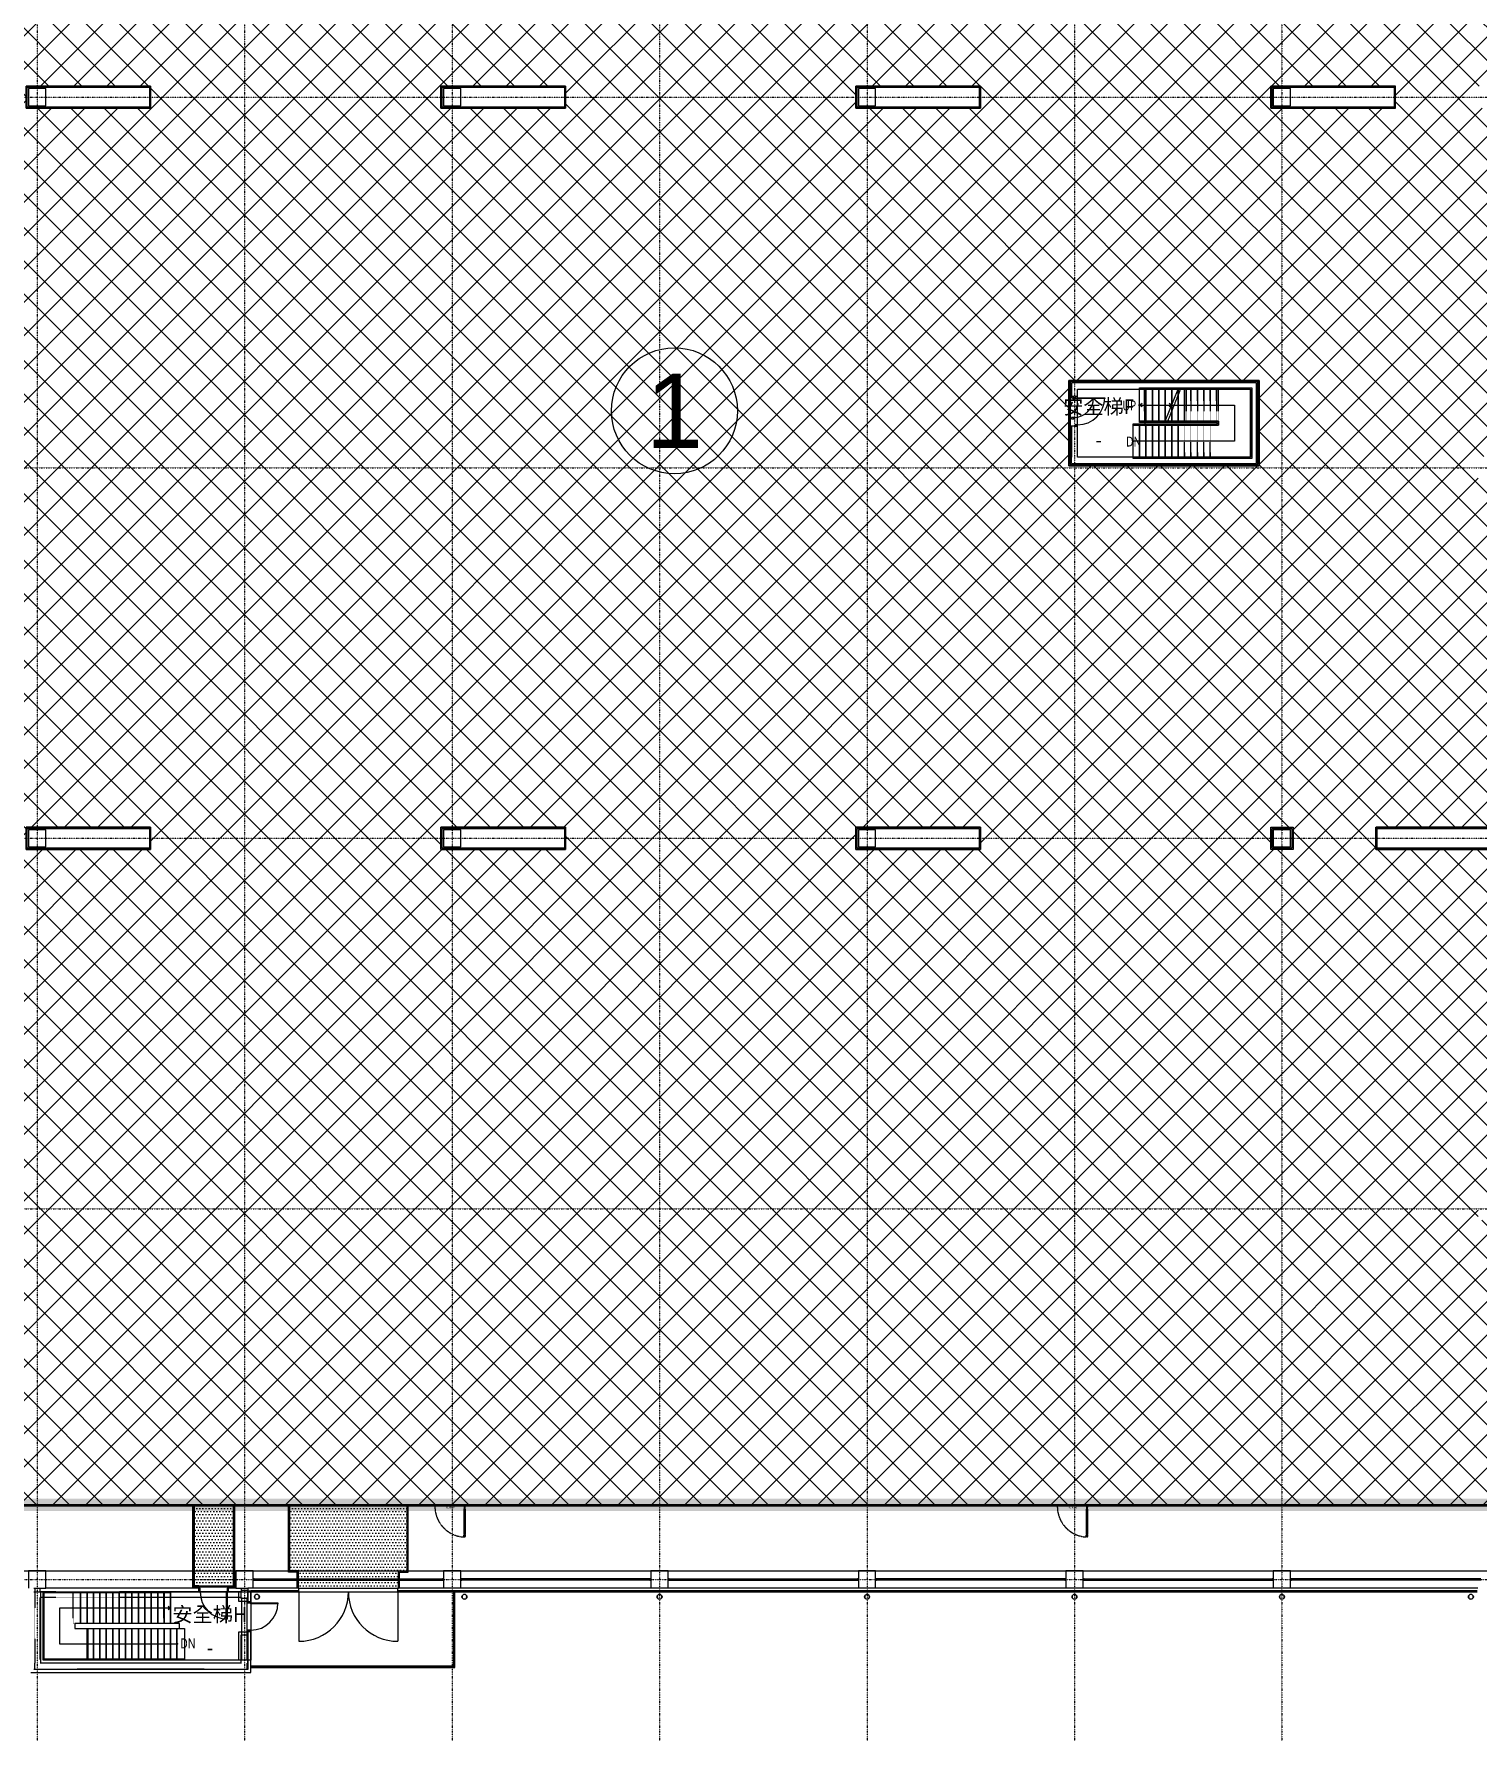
# Model space of a CAD drawing. Extents: x -32000 to 290600, y -106160 to 131250.
# Drawn here: x 68270 to 126700, y -6134 to 62558 of the extents above; entities that cross this region are included whole.
import ezdxf
from ezdxf.enums import TextEntityAlignment as Align

# ---------------------------------------------------------------- set-up
doc = ezdxf.new("R2010")
doc.units = 0
doc.header["$LTSCALE"] = 5
for name, pattern in [('DASHDOT2', [0.5, 0.25, -0.125, 0, -0.125]), ('H12PL3$0$JJP_三點線', [0.9, 0.3, -0.15, 0, -0.15, 0, -0.15, 0, -0.15]), ('H12PL3$0$JJP_虛線(退縮線、投影線、地下室範圍、非屬本工程、圖面分區)', [0.45, 0.3, -0.15]), ('H12PL3$0$虛線', [0.846667, 0.423333, -0.423333]), ('XFDP30-200K$0$HIDDEN', [0.3, 0.2, -0.1]), ('XFDP30-200K$0$HIDDEN2', [0.1875, 0.125, -0.0625])]:
    doc.linetypes.add(name, pattern=pattern)
for name, color, linetype in [('A-100T', 140, 'Continuous'), ('A-CLEANLINESS-Area', 6, 'DASHDOT2'), ('A-CLEANLINESS-txt', 6, 'Continuous'), ('H12PL3$0$A-OBJE-MEP', 252, 'Continuous'), ('H12PL3$0$A-RAIL', 252, 'Continuous'), ('H12PL3$0$A-STRS', 252, 'Continuous'), ('H12PL3$0$A-TEXT', 252, 'Continuous'), ('H12PL3$0$A-WALL-EX', 252, 'Continuous'), ('H12PL3$0$A-WALL-IN', 252, 'Continuous'), ('H12PL3$0$A-ZONE', 252, 'Continuous'), ('H12PL3$0$Door', 252, 'Continuous'), ('H12PL3$0$S-COL', 252, 'Continuous'), ('H12PL3$0$S-GRID', 252, 'Continuous'), ('H12PL3$0$S-SLAB-SHOW', 252, 'Continuous'), ('H12PL3$0$S-WALL', 252, 'Continuous'), ('XFDP30-200K$0$A-Ceiling (200K)', 9, 'Continuous'), ('XFDP30-200K$0$A-Door (200K)', 2, 'Continuous'), ('XFDP30-200K$0$A-Partition-Col (200K)', 1, 'Continuous'), ('XFDP30-200K$0$A-W-P1S (200K)', 2, 'Continuous'), ('XFDP30-200K$0$A-W-R1 (Rockwool) (200K)', 2, 'Continuous')]:
    doc.layers.add(name, color=color, linetype=linetype)
doc.layers.add('XFDP30-200K$0$A-Area (200K)', color=7, linetype='Continuous', plot=False)
doc.styles.add('DD-txt', font='arial.ttf')
doc.styles.add('H12PL3$0$Standard', font='', dxfattribs={"width": 0.8})
doc.styles.add('XFDP30-200K$0$AA-TXT', font='isocp.shx', dxfattribs={"width": 0.8, "bigfont": 'china.shx'})
doc.styles.get('H12PL3$0$Standard').set_extended_font_data('Microsoft JhengHei')
pattern_1 = [(0, (-29200, -105000), (62.5, 125), [0, -125])]

# ---------------------------------------------------------------- blocks, each defined once
blk = doc.blocks.new('XFDP30-200K$0$TP1-50-Partition_Col-side')
blk.add_lwpolyline([(-2.5, -4), (-2.5, -3.9), (-2.6, -3.9), (-2.5, -3), (-2.5, -0.3), (-2.4, -0.2), (-0.7, -0.2), (-0.5, -0.2), (-0.1, -0.2), (0, -0.2), (0, -0.2), (0.5, -0.2), (0.6, -0.2), (2.4, -0.2), (2.5, -0.3), (2.5, -3), (2.6, -3.9), (2.5, -3.9), (2.5, -4), (2.7, -4), (2.7, 0), (-2.7, 0), (-2.7, -4)], close=True)
for points in [[(-1.6, -2.1), (-2.3, -2.1, 0.414213), (-2.4, -2.2), (-2.4, -3.6), (-2.5, -3.6), (-2.5, -2.2, -0.414213), (-2.3, -2), (-1.6, -2), (-1.6, -2.1)], [(1.6, -2.1), (2.3, -2.1, -0.414213), (2.4, -2.2), (2.4, -3.6), (2.5, -3.6), (2.5, -2.2, 0.414213), (2.3, -2), (1.6, -2), (1.6, -2.1)]]:
    blk.add_lwpolyline(points, format="xyb")
blk.add_lwpolyline([(2.2, -3.6), (-2.2, -3.6, -0.414214), (-2.3, -3.5), (-2.3, -2.6, -0.414214), (-2.2, -2.5), (-1.3, -2.5, 0.414214), (-1.1, -2.3), (-1.1, -2.2, 0.414214), (-1.3, -2.1), (-1.9, -2.1), (-1.9, -2.1), (-1.3, -2.1, -0.414214), (-1.2, -2.2), (-1.2, -2.3, -0.414214), (-1.3, -2.4), (-2.2, -2.4, 0.414214), (-2.4, -2.6), (-2.4, -3.5, 0.414214), (-2.2, -3.6), (2.2, -3.6, 0.414214), (2.4, -3.5), (2.4, -2.6, 0.414214), (2.2, -2.4), (1.3, -2.4, -0.414214), (1.2, -2.3), (1.2, -2.2, -0.414214), (1.3, -2.1), (1.9, -2.1), (1.9, -2.1), (1.3, -2.1, 0.414214), (1.1, -2.2), (1.1, -2.3, 0.414214), (1.3, -2.5), (2.2, -2.5, -0.414214), (2.3, -2.6), (2.3, -3.5, -0.414214)], format="xyb", close=True)
blk = doc.blocks.new('XFDP30-200K$0$GAD2205')
blk.add_lwpolyline([(0, 1), (0, 1), (-18, 1, -0.414214), (-18, 2), (-18, 3, -0.414214), (-18, 3), (-14, 3, 0.414214), (-13, 4), (-13, 4, 0.414214), (-14, 4), (-18, 4, -0.414214), (-18, 5), (-18, 12, -0.414214), (-18, 12), (-18, 12, 0.414214), (-18, 12), (-18, 14, 0.72636), (-19, 14), (-19, 13, 0.158507), (-19, 13), (-19, 0, 0.414214), (-19, 0), (19, 0, 0.414214), (19, 0), (19, 13, 0.158507), (19, 13), (19, 14, 0.72636), (18, 14), (18, 12, 0.414214), (18, 12, -0.414214), (18, 12), (18, 5, -0.414214), (18, 4), (14, 4, 0.414214), (13, 4), (13, 4, 0.414214), (14, 3), (18, 3, -0.414214), (18, 3), (18, 2, -0.414214), (18, 1), (0, 1)], format="xyb", close=True)
blk = doc.blocks.new('XFDP30-200K$0$Door-S130a')
for p, q in [((8.8, 120.4), (8.8, 125.3)), ((8.8, 125.3), (9.6, 125.3)), ((9.6, 120.4), (8.8, 120.4)), ((9.6, 125.3), (9.6, 120.4))]:
    blk.add_line(p, q)
blk.add_lwpolyline([(4.8, 120.4), (4.8, 125.3), (4, 125.3), (4, 120.4)], close=True)
at = {"ltscale": 5}
for points in [[(8.8, 117.8), (8.8, 127.9), (4.8, 127.9), (4.8, 117.8)], [(5, 117.5), (5, 14.8), (5, 14.8), (5, 117.5)], [(8.6, 14.8), (8.5, 14.8), (8.5, 117.5), (8.6, 117.5)], [(8.8, 4.3), (8.8, 14.4), (4.8, 14.4), (4.8, 4.3)]]:
    blk.add_lwpolyline(points, close=True, dxfattribs=at)
blk.add_lwpolyline([(4.8, 117.9), (4.8, 116.7, 0.158507), (4.9, 116.7), (4.9, 116.5, 0.72636), (5, 116.6), (5, 116.7, 0.414214), (5, 116.7, -0.414214), (4.9, 116.8), (4.9, 117.5, -0.414214), (5, 117.5), (5.4, 117.5, 0.414214), (5.4, 117.5), (5.4, 117.6, 0.414214), (5.4, 117.6), (5, 117.6, -0.414214), (4.9, 117.6), (4.9, 117.8, -0.414214), (5, 117.8), (6.8, 117.8), (6.8, 117.8), (6.8, 117.8), (8.6, 117.8, -0.414214), (8.6, 117.8), (8.6, 117.6, -0.414214), (8.6, 117.6), (8.2, 117.6, 0.414214), (8.1, 117.6), (8.1, 117.5, 0.414214), (8.2, 117.5), (8.6, 117.5, -0.414214), (8.6, 117.5), (8.6, 116.8, -0.414214), (8.6, 116.7), (8.6, 116.7, 0.414214), (8.6, 116.7), (8.6, 116.6, 0.72636), (8.6, 116.5), (8.7, 116.7, 0.158507), (8.7, 116.7), (8.7, 117.9, 0.414214), (8.7, 117.9), (4.9, 117.9, 0.414214)], format="xyb", close=True, dxfattribs=at)
at = {"ltscale": 500}
for points in [[(3.2, -0.6), (3.2, 3.9), (3, 3.9), (3, -0.6)], [(8.5, 4.8), (4, 4.8), (4, 4.6), (8.5, 4.6)]]:
    blk.add_lwpolyline(points, close=True, dxfattribs=at)
at = {"linetype": 'XFDP30-200K$0$HIDDEN', "ltscale": 0.1}
blk.add_arc((3.4, 4.4), 123.6, 0, 86.75942, dxfattribs=at)
at = {"ltscale": 500, "extrusion": (0, 0, -1)}
blk.add_ellipse((3.4, 4.4), major_axis=(-0.495, 0.495), ratio=1, start_param=5.497787, end_param=11.780972, dxfattribs=at)
at = {"ltscale": 5, "xscale": 0.1000000000058208, "yscale": 0.1000000000058208, "zscale": 0.1000000000058208}
blk.add_blockref('XFDP30-200K$0$GAD2205', (6.8, 14.3), dxfattribs=at)
at = {"color": 9, "style": 'XFDP30-200K$0$AA-TXT', "width": 0.45}
blk.add_attdef('130X240', text='', height=10, dxfattribs=at).set_placement((65, 10), align=Align.MIDDLE_CENTER)
blk = doc.blocks.new('XFDP30-200K')
at = {"layer": 'XFDP30-200K$0$A-Ceiling (200K)'}
h = blk.add_hatch(dxfattribs=at)
h.set_pattern_fill('DOTS', color=256, scale=2000)
h.set_pattern_definition(pattern_1)
h.paths.add_polyline_path([(76350, -300), (76350, 3025), (74760, 3025), (74760, -300)])
h = blk.add_hatch(dxfattribs=at)
h.set_pattern_fill('DOTS', color=256, scale=2000)
h.set_pattern_definition(pattern_1)
h.paths.add_polyline_path([(83425, 3025), (78575, 3025), (78575, 350), (78975, 350), (78975, -350), (83025, -350), (83025, 350), (83425, 350)])
at = {"layer": 'XFDP30-200K$0$A-Area (200K)'}
blk.add_lwpolyline([(174600, 89650), (43650, 89650), (43650, 85450), (18450, 85450), (18450, 60390), (23000, 60390), (23000, 55815), (18449, 55815), (18449, 350), (127550, 350), (127550, -2100), (150850, -2100), (150850, 350), (174600, 350)], close=True, dxfattribs=at)
at = {"layer": 'XFDP30-200K$0$A-Ceiling (200K)'}
blk.add_lwpolyline([(76350, -300), (76350, 3025), (74760, 3025), (74760, -300)], close=True, dxfattribs=at)
blk.add_lwpolyline([(83425, 3025), (78575, 3025), (78575, 350), (78975, 350), (78975, -350), (83025, -350), (83025, 350), (83425, 350), (83425, 3025)], dxfattribs=at)
at = {"layer": 'XFDP30-200K$0$A-W-P1S (200K)'}
for p, q in [((110275, 47885), (110176, 47885)), ((110275, 46685), (110176, 46685)), ((167375, 2975, 0), (18575, 2975)), ((167375, 3025, 0), (18625, 3025)), ((74710, -350, 0), (74710, 2975, 0)), ((74760, -350, 0), (74760, 2975, 0)), ((76350, -350, 0), (76350, 2975, 0)), ((76400, -350, 0), (76400, 2975, 0)), ((78575, 300), (78575, 2975, 0)), ((78625, 350), (78625, 3025, 0)), ((83375, 350), (83375, 3025, 0)), ((83425, 300), (83425, 2975, 0)), ((78925, 300), (78575, 300)), ((78975, 350), (78625, 350)), ((78925, -350), (78925, 300)), ((78975, -350), (78975, 350)), ((83025, 350), (83375, 350)), ((83025, -350), (83025, 350)), ((83075, 300), (83425, 300)), ((83075, -350), (83075, 300)), ((74950, -250), (74760, -250, 0)), ((74900, -300), (74760, -300, 0)), ((74900, -350), (74900, -300)), ((74950, -350), (74950, -250)), ((76150, -350), (76150, -250)), ((76150, -250), (76350, -250)), ((76200, -350), (76200, -300)), ((76200, -300), (76350, -300))]:
    blk.add_line(p, q, dxfattribs=at)
at = {"layer": 'XFDP30-200K$0$A-W-P1S (200K)', "linetype": 'XFDP30-200K$0$HIDDEN2'}
for p, q in [((110176, 47885), (110176, 46685)), ((110226, 47885), (110226, 46685)), ((74950, -250), (76150, -250)), ((74950, -300), (76150, -300))]:
    blk.add_line(p, q, dxfattribs=at)
at = {"layer": 'XFDP30-200K$0$A-W-P1S (200K)'}
for points in [[(67950, 60450), (72994, 60450), (72994, 59550), (67950, 59550)], [(84750, 60450), (89798, 60450), (89798, 59550), (84750, 59550)], [(101550, 60450), (106590, 60450), (106590, 59550), (101550, 59550)], [(118350, 60450), (123390, 60450), (123390, 59550), (118350, 59550)], [(68000, 60400), (72944, 60400), (72944, 59600), (68000, 59600)], [(84800, 60400), (89748, 60400), (89748, 59600), (84800, 59600)], [(101600, 60400), (106540, 60400), (106540, 59600), (101600, 59600)], [(118400, 60400), (123340, 60400), (123340, 59600), (118400, 59600)], [(67950, 30450), (72994, 30450), (72994, 29550), (67950, 29550)], [(68000, 30400), (72944, 30400), (72944, 29600), (68000, 29600)], [(84750, 30450), (89798, 30450), (89798, 29550), (84750, 29550)], [(84800, 30400), (89748, 30400), (89748, 29600), (84800, 29600)], [(101550, 30450), (106590, 30450), (106590, 29550), (101550, 29550)], [(101600, 30400), (106540, 30400), (106540, 29600), (101600, 29600)], [(118350, 30450), (119250, 30450), (119250, 29550), (118350, 29550)], [(118400, 30400), (119200, 30400), (119200, 29600), (118400, 29600)], [(122606, 30450), (127650, 30450), (127650, 29550), (122606, 29550)], [(122656, 30400), (127600, 30400), (127600, 29600), (122656, 29600)]]:
    blk.add_lwpolyline(points, close=True, dxfattribs=at)
for points in [[(110175, 46685), (110175, 45075), (117875, 45075), (117875, 48535), (110175, 48535), (110175, 47885)], [(110225, 46685), (110225, 45125), (117825, 45125), (117825, 48485), (110225, 48485), (110225, 47885)]]:
    blk.add_lwpolyline(points, dxfattribs=at)
at = {"layer": 'XFDP30-200K$0$A-W-R1 (Rockwool) (200K)'}
for p, q in [((77150, 25, 0), (78925, 25, 0)), ((83075, 25, 0), (84850, 25, 0)), ((93250, 25, 0), (85550, 25, 0)), ((93950, 25, 0), (101650, 25, 0)), ((110050, 25, 0), (102350, 25, 0)), ((110750, 25, 0), (118450, 25, 0)), ((126850, 25, 0), (119150, 25, 0)), ((77150, -25, 0), (78925, -25, 0)), ((83075, -25, 0), (84850, -25, 0)), ((93250, -25, 0), (85550, -25, 0)), ((93950, -25, 0), (101650, -25, 0)), ((110050, -25, 0), (102350, -25, 0)), ((110750, -25, 0), (118450, -25, 0)), ((126850, -25, 0), (119150, -25, 0))]:
    blk.add_line(p, q, dxfattribs=at)
at = {"layer": 'XFDP30-200K$0$A-W-R1 (Rockwool) (200K)', "linetype": 'XFDP30-200K$0$HIDDEN2'}
for p, q in [((78925, 25, 0), (83075, 25, 0)), ((78925, -25, 0), (83075, -25, 0))]:
    blk.add_line(p, q, dxfattribs=at)
at = {"layer": 'XFDP30-200K$0$A-Door (200K)'}
ref = blk.add_blockref('XFDP30-200K$0$Door-S130a', (85775, 3000), dxfattribs=dict(at, xscale=10, yscale=10, zscale=10, rotation=180))
ref.add_attrib('130X240', 'MS_130x240', dxfattribs={"layer": '0', "color": 9, "height": 100, "style": 'XFDP30-200K$0$AA-TXT', "width": 0.45}).set_placement((85125, 2925), align=Align.MIDDLE_CENTER)
ref = blk.add_blockref('XFDP30-200K$0$Door-S130a', (110975, 3000), dxfattribs=dict(at, xscale=10, yscale=10, zscale=10, rotation=180))
ref.add_attrib('130X240', 'MS_130x240', dxfattribs={"layer": '0', "color": 9, "height": 100, "style": 'XFDP30-200K$0$AA-TXT', "width": 0.45}).set_placement((110325, 2925), align=Align.MIDDLE_CENTER)
at = {"layer": 'XFDP30-200K$0$A-Partition-Col (200K)', "yscale": 10, "zscale": 10}
for p, xscale, rotation in [((77150, 0), -10, 90), ((84850, 0, 0), 10, 270), ((85550, 0, 0), -10, 90), ((93250, 0), 10, 270), ((93950, 0), -10, 90), ((101650, 0, 0), 10, 270), ((102350, 0, 0), -10, 90), ((110050, 0), 10, 270), ((110750, 0), -10, 90), ((118450, 0, 0), 10, 270), ((119150, 0, 0), -10, 90)]:
    blk.add_blockref('XFDP30-200K$0$TP1-50-Partition_Col-side', p, dxfattribs=dict(at, xscale=xscale, rotation=rotation))
blk = doc.blocks.new('H12PL3')
at = {"layer": 'H12PL3$0$A-OBJE-MEP', "lineweight": 0, "flags": 128}
for points in [[(77395, -700, 1), (77205, -700, 1)], [(85795, -700, 1), (85605, -700, 1)], [(93695, -700, 1), (93505, -700, 1)], [(102095, -700, 1), (101905, -700, 1)], [(110495, -700, 1), (110305, -700, 1)], [(118895, -700, 1), (118705, -700, 1)], [(126545, -700, 1), (126355, -700, 1)]]:
    blk.add_lwpolyline(points, format="xyb", close=True, dxfattribs=at)
at = {"layer": 'H12PL3$0$A-OBJE-MEP', "lineweight": 0}
for centre in [(77300, -700), (85700, -700), (93600, -700), (102000, -700), (110400, -700), (118800, -700), (126450, -700)]:
    blk.add_circle(centre, 100, dxfattribs=at)
at = {"layer": 'H12PL3$0$A-RAIL', "lineweight": 0}
for p, q in [((85306.73, -500), (85256.73, -500)), ((85256.73, -500), (85256.73, -3513)), ((85299.23, -510), (85264.23, -510)), ((85264.23, -510), (85264.23, -3520.5)), ((85299.23, -510), (85264.23, -510)), ((85264.23, -510), (85264.23, -3520.5)), ((85299.23, -3555.5), (85299.23, -510)), ((85299.23, -3555.5), (85299.23, -510)), ((85306.73, -3563), (85306.73, -500)), ((85256.73, -3513), (77050, -3513)), ((77050, -3513), (77050, -3563)), ((77050, -3563), (85306.73, -3563)), ((85264.23, -3520.5), (77060, -3520.5)), ((77060, -3520.5), (77060, -3555.5)), ((85264.23, -3520.5), (77060, -3520.5)), ((77060, -3520.5), (77060, -3555.5)), ((77060, -3555.5), (85299.23, -3555.5)), ((77060, -3555.5), (85299.23, -3555.5))]:
    blk.add_line(p, q, dxfattribs=at)
at = {"layer": 'H12PL3$0$A-RAIL', "lineweight": 0, "flags": 128}
for points in [[(85269.23, -2019, 1), (85294.23, -2019, 1)], [(77765.87, -3525.5, 1), (77765.87, -3550.5, 1)], [(79465.87, -3525.5, 1), (79465.87, -3550.5, 1)], [(81165.87, -3525.5, 1), (81165.87, -3550.5, 1)], [(82865.87, -3525.5, 1), (82865.87, -3550.5, 1)], [(84565.87, -3525.5, 1), (84565.87, -3550.5, 1)]]:
    blk.add_lwpolyline(points, format="xyb", close=True, dxfattribs=at)
at = {"layer": 'H12PL3$0$A-STRS', "lineweight": 0}
for p, q in [((113035, 48235), (114615, 48235)), ((113035, 48185), (113035, 48235)), ((113035, 48235), (114855, 48235)), ((113035, 48185), (113035, 48235)), ((114595, 48185), (113035, 48185)), ((113035, 46885), (113035, 48185)), ((113035, 48185), (114595, 48185)), ((113035, 46885), (113035, 48185)), ((113035, 48185), (113295, 48185)), ((114855, 48185), (113035, 48185)), ((113035, 46885), (113035, 48185)), ((113035, 48185), (114855, 48185)), ((113035, 46885), (113035, 48185)), ((113035, 48185), (113295, 48185)), ((113295, 46885), (113295, 48185)), ((113295, 48185), (113295, 46885)), ((113295, 46885), (113295, 48185)), ((113295, 48185), (113555, 48185)), ((113295, 46885), (113295, 48185)), ((113295, 48185), (113295, 46885)), ((113295, 46885), (113295, 48185)), ((113295, 48185), (113555, 48185)), ((113555, 46885), (113555, 48185)), ((113555, 48185), (113555, 46885)), ((113555, 46885), (113555, 48185)), ((113555, 48185), (113815, 48185)), ((113555, 46885), (113555, 48185)), ((113555, 48185), (113555, 46885)), ((113555, 46885), (113555, 48185)), ((113555, 48185), (113815, 48185)), ((113815, 46885), (113815, 48185)), ((113815, 48185), (113815, 46885)), ((113815, 46885), (113815, 48185)), ((113815, 48185), (114075, 48185)), ((113815, 46885), (113815, 48185)), ((113815, 48185), (113815, 46885)), ((113815, 46885), (113815, 48185)), ((113815, 48185), (114075, 48185)), ((114075, 46885), (114075, 48185)), ((114075, 48185), (114075, 46885)), ((114075, 46885), (114075, 48185)), ((114075, 48185), (114335, 48185)), ((114075, 46885), (114595, 48185)), ((114075, 46885), (114075, 48185)), ((114075, 48185), (114075, 46885)), ((114075, 46885), (114075, 48185)), ((114075, 48185), (114335, 48185)), ((114335, 47535), (114335, 48185)), ((114335, 48185), (114335, 47535)), ((114335, 47535), (114335, 48185)), ((114335, 48185), (114595, 48185)), ((114335, 46885), (114335, 48185)), ((114335, 48185), (114335, 46885)), ((114335, 46885), (114335, 48185)), ((114335, 48185), (114595, 48185)), ((114595, 46885), (114595, 48185)), ((114595, 48185), (114595, 46885)), ((114595, 46885), (114595, 48185)), ((114595, 48185), (114855, 48185)), ((114855, 48235), (114855, 48185)), ((114855, 48235), (117575, 48235)), ((114855, 48185), (114855, 48235)), ((117525, 48185), (114855, 48185)), ((114855, 48185), (114918.16, 48185)), ((114855, 46885), (114855, 48185)), ((114855, 46885), (114855, 48185)), ((114855, 46885), (114855, 48185)), ((114855, 48185), (114855, 46885)), ((114855, 46885), (114855, 48185)), ((114855, 48185), (117525, 48185)), ((114918.16, 48185), (117525, 48185)), ((117525, 45425), (117525, 48185)), ((117525, 48185), (117525, 45425)), ((117525, 48185), (117525, 45425)), ((117575, 48235), (117575, 45375)), ((113035, 47535), (113135, 47610)), ((113035, 47535), (113295, 47535)), ((113035, 47535), (113295, 47535)), ((113135, 47460), (113035, 47535)), ((113295, 47535), (114335, 47535)), ((113295, 47535), (114855, 47535)), ((114235, 47610), (114335, 47535)), ((114335, 47535), (114235, 47460)), ((114855, 47535), (116875, 47535)), ((116875, 47535), (116875, 46075)), ((112775, 46725), (112775, 46775)), ((112775, 46775), (114595, 46775)), ((114595, 46725), (112775, 46725)), ((112775, 45425), (112775, 46725)), ((112775, 46725), (114595, 46725)), ((112775, 45425), (112775, 46725)), ((112775, 46725), (113035, 46725)), ((113035, 46885), (114075, 46885)), ((113035, 46835), (113035, 46885)), ((114075, 46885), (113035, 46885)), ((113295, 46885), (113035, 46885)), ((113035, 46885), (114855, 46885)), ((113035, 46835), (113035, 46885)), ((114855, 46885), (113035, 46885)), ((113295, 46885), (113035, 46885)), ((114055, 46835), (113035, 46835)), ((114855, 46835), (113035, 46835)), ((113035, 46725), (113035, 45425)), ((113035, 45425), (113035, 46725)), ((113035, 46725), (113295, 46725)), ((113035, 46725), (113035, 45425)), ((113555, 46885), (113295, 46885)), ((113555, 46885), (113295, 46885)), ((113295, 46725), (113295, 45425)), ((113295, 45425), (113295, 46725)), ((113295, 46725), (113555, 46725)), ((113295, 46725), (113295, 45425)), ((113815, 46885), (113555, 46885)), ((113815, 46885), (113555, 46885)), ((113555, 46725), (113555, 45425)), ((113555, 45425), (113555, 46725)), ((113555, 46725), (113815, 46725)), ((113555, 46725), (113555, 45425)), ((114075, 46885), (113815, 46885)), ((114075, 46885), (113815, 46885)), ((113815, 46725), (113815, 45425)), ((113815, 45425), (113815, 46725)), ((113815, 46725), (114075, 46725)), ((113815, 46725), (113815, 45425)), ((114335, 46885), (114075, 46885)), ((114075, 46725), (114075, 45425)), ((114075, 45425), (114075, 46725)), ((114075, 46725), (114335, 46725)), ((114075, 46725), (114075, 45425)), ((114595, 46885), (114335, 46885)), ((114335, 46725), (114335, 45425)), ((114335, 46725), (114595, 46725)), ((114335, 45425), (114335, 46725)), ((114335, 46725), (114335, 45425)), ((114855, 46885), (114595, 46885)), ((114595, 46725), (114595, 46775)), ((114595, 46775), (116175, 46775)), ((114595, 46775), (114595, 46725)), ((116225, 46725), (114595, 46725)), ((114595, 46725), (116225, 46725)), ((114595, 46725), (114595, 45425)), ((114595, 46725), (114595, 45425)), ((114595, 45425), (114595, 46725)), ((114595, 46725), (116225, 46725)), ((114595, 46725), (114595, 45425)), ((114855, 46885), (114855, 46835)), ((114855, 46885), (116225, 46885)), ((114855, 46835), (114855, 46885)), ((114918.16, 46885), (114855, 46885)), ((116225, 46885), (114855, 46885)), ((116175, 46835), (114855, 46835)), ((116225, 46885), (114918.16, 46885)), ((116175, 46775), (116175, 46835)), ((116225, 46885), (116225, 46725)), ((116225, 46725), (116225, 46885)), ((116225, 46725), (116225, 46885)), ((113035, 46075), (112775, 46075)), ((114595, 46075), (113035, 46075)), ((116875, 46075), (114595, 46075)), ((112775, 45375), (112775, 45425)), ((112775, 45425), (114595, 45425)), ((114595, 45425), (112775, 45425)), ((113035, 45425), (112775, 45425)), ((114595, 45375), (112775, 45375)), ((113295, 45425), (113035, 45425)), ((113555, 45425), (113295, 45425)), ((113815, 45425), (113555, 45425)), ((114075, 45425), (113815, 45425)), ((114335, 45425), (114075, 45425)), ((114595, 45425), (114335, 45425)), ((114595, 45375), (114595, 45425)), ((114595, 45425), (117525, 45425)), ((114595, 45425), (114595, 45375)), ((117525, 45425), (114595, 45425)), ((117525, 45425), (114595, 45425)), ((117575, 45375), (114595, 45375)), ((68680, -3230), (68680, -530)), ((68680, -530), (69853.32, -530)), ((68680, -3230), (68680, -530)), ((68680, -530), (70160, -530)), ((69853.32, -530), (70160, -530)), ((70160, -530), (73800, -530)), ((70160, -530), (70160, -1780)), ((70160, -530), (70160, -1780)), ((70160, -530), (70160, -1780)), ((70160, -1780), (70160, -530)), ((70160, -530), (70420, -530)), ((70160, -530), (70160, -1780)), ((70420, -530), (70420, -1780)), ((70420, -1780), (70420, -530)), ((70420, -530), (70680, -530)), ((70420, -530), (70420, -1780)), ((70680, -530), (70680, -1780)), ((70680, -1780), (70680, -530)), ((70680, -530), (70940, -530)), ((70680, -530), (70680, -1780)), ((70940, -530), (70940, -1780)), ((70940, -1780), (70940, -530)), ((70940, -530), (71200, -530)), ((70940, -530), (70940, -1780)), ((71200, -530), (71200, -1780)), ((71200, -1780), (71200, -530)), ((71200, -530), (71460, -530)), ((71200, -530), (71200, -1780)), ((71460, -530), (71460, -1780)), ((71460, -1780), (71460, -530)), ((71460, -530), (71720, -530)), ((71460, -530), (71460, -1780)), ((71720, -530), (71720, -1780)), ((71720, -1780), (71720, -530)), ((71720, -530), (71980, -530)), ((71720, -530), (71720, -1780)), ((71980, -530), (71980, -1780)), ((71980, -1780), (71980, -530)), ((71980, -530), (72240, -530)), ((71980, -530), (71980, -1780)), ((72240, -530), (72240, -1780)), ((72240, -1780), (72240, -530)), ((72240, -530), (72500, -530)), ((72240, -530), (72240, -1780)), ((72500, -530), (72500, -1780)), ((72500, -1780), (72500, -530)), ((72500, -530), (72760, -530)), ((72500, -530), (72500, -1780)), ((72760, -530), (72760, -1780)), ((72760, -1780), (72760, -530)), ((72760, -530), (73020, -530)), ((72760, -530), (72760, -1780)), ((73020, -530), (73020, -1780)), ((73020, -1780), (73020, -530)), ((73020, -530), (73280, -530)), ((73020, -530), (73020, -1780)), ((73280, -530), (73280, -1780)), ((73280, -1780), (73280, -530)), ((73280, -530), (73540, -530)), ((73280, -530), (73280, -1780)), ((73540, -530), (73540, -1780)), ((73540, -1780), (73540, -530)), ((73540, -530), (73800, -530)), ((73540, -530), (73540, -1780)), ((73800, -530), (73800, -1780)), ((73800, -530), (73800, -1780)), ((70160, -1155), (69305, -1155)), ((69305, -1155), (69305, -2605)), ((73540, -1155), (70160, -1155)), ((73800, -1155), (73540, -1155)), ((73700, -1080), (73800, -1155)), ((73800, -1155), (73700, -1230)), ((70160, -1780), (69930, -1780)), ((69930, -1780), (69930, -1980)), ((70160, -1780), (69930, -1780)), ((69930, -1780), (69930, -1980)), ((69930, -1980), (70420, -1980)), ((69930, -1980), (70420, -1980)), ((73800, -1780), (70160, -1780)), ((70420, -1780), (70160, -1780)), ((70680, -1780), (70420, -1780)), ((70420, -1980), (74060, -1980)), ((70420, -3230), (70420, -1980)), ((70420, -3230), (70420, -1980)), ((70420, -1980), (70420, -3230)), ((70420, -3230), (70420, -1980)), ((70420, -1980), (70680, -1980)), ((70940, -1780), (70680, -1780)), ((70680, -3230), (70680, -1980)), ((70680, -1980), (70680, -3230)), ((70680, -3230), (70680, -1980)), ((70680, -1980), (70940, -1980)), ((71200, -1780), (70940, -1780)), ((70940, -3230), (70940, -1980)), ((70940, -1980), (70940, -3230)), ((70940, -3230), (70940, -1980)), ((70940, -1980), (71200, -1980)), ((71460, -1780), (71200, -1780)), ((71200, -3230), (71200, -1980)), ((71200, -1980), (71200, -3230)), ((71200, -3230), (71200, -1980)), ((71200, -1980), (71460, -1980)), ((71720, -1780), (71460, -1780)), ((71460, -3230), (71460, -1980)), ((71460, -1980), (71460, -3230)), ((71460, -3230), (71460, -1980)), ((71460, -1980), (71720, -1980)), ((71980, -1780), (71720, -1780)), ((71720, -3230), (71720, -1980)), ((71720, -1980), (71720, -3230)), ((71720, -3230), (71720, -1980)), ((71720, -1980), (71980, -1980)), ((72240, -1780), (71980, -1780)), ((71980, -3230), (71980, -1980)), ((71980, -1980), (71980, -3230)), ((71980, -3230), (71980, -1980)), ((71980, -1980), (72240, -1980)), ((72500, -1780), (72240, -1780)), ((72240, -3230), (72240, -1980)), ((72240, -1980), (72240, -3230)), ((72240, -3230), (72240, -1980)), ((72240, -1980), (72500, -1980)), ((72760, -1780), (72500, -1780)), ((72500, -3230), (72500, -1980)), ((72500, -1980), (72500, -3230)), ((72500, -3230), (72500, -1980)), ((72500, -1980), (72760, -1980)), ((73020, -1780), (72760, -1780)), ((72760, -3230), (72760, -1980)), ((72760, -1980), (72760, -3230)), ((72760, -3230), (72760, -1980)), ((72760, -1980), (73020, -1980)), ((73280, -1780), (73020, -1780)), ((73020, -3230), (73020, -1980)), ((73020, -1980), (73020, -3230)), ((73020, -3230), (73020, -1980)), ((73020, -1980), (73280, -1980)), ((73540, -1780), (73280, -1780)), ((73280, -3230), (73280, -1980)), ((73280, -1980), (73280, -3230)), ((73280, -3230), (73280, -1980)), ((73280, -1980), (73540, -1980)), ((73800, -1780), (73540, -1780)), ((73540, -3230), (73540, -1980)), ((73540, -1980), (73540, -3230)), ((73540, -3230), (73540, -1980)), ((73540, -1980), (73800, -1980)), ((73800, -3230), (73800, -1980)), ((73800, -1980), (73800, -3230)), ((73800, -3230), (73800, -1980)), ((73800, -1980), (74060, -1980)), ((74060, -3230), (74060, -1980)), ((74060, -1980), (74060, -3230)), ((69305, -2605), (70420, -2605)), ((70420, -2605), (73800, -2605)), ((73800, -2605), (74060, -2605)), ((70420, -3230), (68680, -3230)), ((70420, -3230), (68680, -3230)), ((74060, -3230), (70420, -3230)), ((70680, -3230), (70420, -3230)), ((70940, -3230), (70680, -3230)), ((71200, -3230), (70940, -3230)), ((71460, -3230), (71200, -3230)), ((71720, -3230), (71460, -3230)), ((71980, -3230), (71720, -3230)), ((72240, -3230), (71980, -3230)), ((72500, -3230), (72240, -3230)), ((72760, -3230), (72500, -3230)), ((73020, -3230), (72760, -3230)), ((73280, -3230), (73020, -3230)), ((73540, -3230), (73280, -3230)), ((73800, -3230), (73540, -3230)), ((74060, -3230), (73800, -3230))]:
    blk.add_line(p, q, dxfattribs=at)
at = {"layer": 'H12PL3$0$A-STRS', "linetype": 'H12PL3$0$JJP_虛線(退縮線、投影線、地下室範圍、非屬本工程、圖面分區)', "lineweight": 0}
for p, q in [((113215.46, 48185), (113215.46, 46885)), ((113216.34, 48185), (113216.34, 46885)), ((114182.7, 46885), (114702.7, 48185)), ((116155, 48185), (114702.7, 48185)), ((114702.7, 48185), (114855, 48185)), ((114722.7, 48235), (116155, 48235)), ((114855, 46885), (114855, 48185)), ((114855, 48185), (114855, 46885)), ((114855, 46885), (114855, 48185)), ((114855, 48185), (115115, 48185)), ((114918.16, 48185), (114918.16, 46885)), ((115115, 46885), (115115, 48185)), ((115115, 48185), (115115, 46885)), ((115115, 46885), (115115, 48185)), ((115115, 48185), (115375, 48185)), ((115375, 46885), (115375, 48185)), ((115375, 48185), (115375, 46885)), ((115375, 46885), (115375, 48185)), ((115375, 48185), (115635, 48185)), ((115635, 46885), (115635, 48185)), ((115635, 48185), (115635, 46885)), ((115635, 46885), (115635, 48185)), ((115635, 48185), (115895, 48185)), ((115895, 46885), (115895, 48185)), ((115895, 48185), (115895, 46885)), ((115895, 46885), (115895, 48185)), ((115895, 48185), (116155, 48185)), ((116155, 48235), (116155, 48185)), ((116155, 48235), (117575, 48235)), ((116155, 48185), (116155, 48235)), ((117525, 48185), (116155, 48185)), ((116155, 46885), (116155, 48185)), ((116155, 46885), (116155, 48185)), ((116155, 46885), (116155, 48185)), ((116155, 48185), (116155, 46885)), ((116155, 46885), (116155, 48185)), ((116155, 48185), (117525, 48185)), ((116219.91, 48185), (116219.91, 46885)), ((117525, 45425), (117525, 48185)), ((117525, 48185), (117525, 45425)), ((117575, 48235), (117575, 45375)), ((114595, 46885), (114595, 47915.74)), ((114595, 47915.74), (114595, 46885)), ((114595, 46885), (114595, 47915.74)), ((112775, 46725), (112775, 46775)), ((112775, 46775), (115895, 46775)), ((115895, 46725), (112775, 46725)), ((112775, 45425), (112775, 46725)), ((112775, 46725), (113035, 46725)), ((113035, 46725), (113035, 45425)), ((113035, 45425), (113035, 46725)), ((113035, 46725), (113295, 46725)), ((113035, 46725), (113035, 45425)), ((113295, 46725), (113295, 45425)), ((113295, 45425), (113295, 46725)), ((113295, 46725), (113555, 46725)), ((113295, 46725), (113295, 45425)), ((113555, 46725), (113555, 45425)), ((113555, 45425), (113555, 46725)), ((113555, 46725), (113815, 46725)), ((113555, 46725), (113555, 45425)), ((113815, 46725), (113815, 45425)), ((113815, 45425), (113815, 46725)), ((113815, 46725), (114075, 46725)), ((113815, 46725), (113815, 45425)), ((114075, 46725), (114075, 45425)), ((114075, 45425), (114075, 46725)), ((114075, 46725), (114335, 46725)), ((114075, 46725), (114075, 45425)), ((116155, 46835), (114162.7, 46835)), ((114182.7, 46885), (116155, 46885)), ((114335, 46885), (114182.7, 46885)), ((114335, 46885), (114335, 47265.74)), ((114335, 47265.74), (114335, 46885)), ((114335, 46885), (114335, 47265.74)), ((114595, 46885), (114335, 46885)), ((114335, 46725), (114335, 45425)), ((114335, 45425), (114335, 46725)), ((114335, 46725), (114595, 46725)), ((114335, 46725), (114335, 45425)), ((114855, 46885), (114595, 46885)), ((114595, 46725), (114595, 45425)), ((114595, 45425), (114595, 46725)), ((114595, 46725), (114855, 46725)), ((114595, 46725), (114595, 45425)), ((114595, 46725), (114595, 45425)), ((115115, 46885), (114855, 46885)), ((114855, 46725), (114855, 45425)), ((114855, 45425), (114855, 46725)), ((114855, 46725), (115115, 46725)), ((114855, 46725), (114855, 45425)), ((115375, 46885), (115115, 46885)), ((115115, 46725), (115115, 45425)), ((115115, 45425), (115115, 46725)), ((115115, 46725), (115375, 46725)), ((115115, 46725), (115115, 45425)), ((115635, 46885), (115375, 46885)), ((115375, 46725), (115375, 45425)), ((115375, 45425), (115375, 46725)), ((115375, 46725), (115635, 46725)), ((115375, 46725), (115375, 45425)), ((115895, 46885), (115635, 46885)), ((115635, 46725), (115635, 45425)), ((115635, 46725), (115895, 46725)), ((115635, 45425), (115635, 46725)), ((115635, 46725), (115635, 45425)), ((116155, 46885), (115895, 46885)), ((115895, 46725), (115895, 46775)), ((115895, 46775), (116175, 46775)), ((115895, 46775), (115895, 46725)), ((116225, 46725), (115895, 46725)), ((115895, 46725), (115895, 45425)), ((115895, 46725), (115895, 45425)), ((115895, 46725), (115895, 45425)), ((115895, 45425), (115895, 46725)), ((115895, 46725), (116225, 46725)), ((115895, 46725), (115895, 45425)), ((116155, 46885), (116155, 46835)), ((116155, 46885), (116225, 46885)), ((116155, 46835), (116155, 46885)), ((116225, 46885), (116155, 46885)), ((116175, 46835), (116155, 46835)), ((116175, 46775), (116175, 46835)), ((116225, 46885), (116225, 46725)), ((116225, 46725), (116225, 46885)), ((112775, 45375), (112775, 45425)), ((112775, 45425), (115895, 45425)), ((113035, 45425), (112775, 45425)), ((115895, 45375), (112775, 45375)), ((113295, 45425), (113035, 45425)), ((113555, 45425), (113295, 45425)), ((113815, 45425), (113555, 45425)), ((114075, 45425), (113815, 45425)), ((114335, 45425), (114075, 45425)), ((114595, 45425), (114335, 45425)), ((114855, 45425), (114595, 45425)), ((115115, 45425), (114855, 45425)), ((115375, 45425), (115115, 45425)), ((115635, 45425), (115375, 45425)), ((115895, 45425), (115635, 45425)), ((115895, 45375), (115895, 45425)), ((115895, 45425), (117525, 45425)), ((115895, 45425), (115895, 45375)), ((117525, 45425), (115895, 45425)), ((117575, 45375), (115895, 45375)), ((69853.32, -1780), (69853.32, -530)), ((73535.65, -1780), (73535.65, -530)), ((69930, -1780), (69853.32, -1780)), ((70466.68, -3230), (70466.68, -1980)), ((74060, -1980), (74366.68, -1980)), ((74366.68, -1980), (74366.68, -3230)), ((74366.68, -3230), (74060, -3230))]:
    blk.add_line(p, q, dxfattribs=at)
at = {"layer": 'H12PL3$0$A-STRS', "linetype": 'H12PL3$0$虛線', "lineweight": 0}
for p, q in [((114702.7, 48185), (116155, 48185)), ((116155, 48185), (116219.91, 48185)), ((116219.91, 48185), (117525, 48185)), ((117525, 48185), (117525, 45425)), ((112775, 45425), (112775, 46725)), ((112775, 46725), (115895, 46725)), ((116155, 46885), (114182.7, 46885)), ((115895, 46725), (116225, 46725)), ((116219.91, 46885), (116155, 46885)), ((116225, 46885), (116219.91, 46885)), ((116225, 46725), (116225, 46885)), ((115895, 45425), (112775, 45425)), ((117525, 45425), (115895, 45425))]:
    blk.add_line(p, q, dxfattribs=at)
at = {"layer": 'H12PL3$0$A-STRS', "lineweight": 0, "flags": 128}
for points in [[(113035, 47560, -1), (113035, 47510, -1)], [(112775, 46100, -1), (112775, 46050, -1)], [(74060, -2630, -1), (74060, -2580, -1)]]:
    blk.add_lwpolyline(points, format="xyb", close=True, dxfattribs=at)
at = {"layer": 'H12PL3$0$A-WALL-EX', "lineweight": 0}
for p, q in [((77050, -350), (76930, -350)), ((76930, -350), (76930, -465)), ((77050, -350), (76930, -350)), ((76930, -465), (77050, -465)), ((76930, -465), (77050, -465)), ((79000, -465), (77050, -465)), ((79000, -385), (79000, -350)), ((79000, -465), (79000, -385)), ((79000, -500), (79000, -465)), ((83000, -385), (83000, -350)), ((83000, -465), (83000, -385)), ((126700, -465), (83000, -465)), ((83000, -500), (83000, -465)), ((77050, -900), (76930, -900)), ((77050, -2100), (76930, -2100))]:
    blk.add_line(p, q, dxfattribs=at)
at = {"layer": 'H12PL3$0$A-WALL-EX', "lineweight": 0, "flags": 128}
for points in [[(76930, -350), (76930, -900)], [(77050, -350), (76930, -350)], [(79000, -350), (77050, -350)], [(77050, -500), (77050, -465)], [(77050, -900), (77050, -465)], [(77050, -500), (126700, -500)], [(77050, -500), (126700, -500)], [(77050, -500), (126700, -500)], [(77050, -500), (126700, -500)], [(77050, -500), (126700, -500)], [(77050, -500), (79000, -500)], [(126735, -350), (83000, -350)], [(83000, -500), (126700, -500)], [(76930, -2100), (76930, -3640)], [(77050, -3640), (77050, -2100)], [(68150, -3760), (77050, -3760)], [(76930, -3640), (68270, -3640)], [(77050, -3760), (77050, -3640)]]:
    blk.add_lwpolyline(points, dxfattribs=at)
at = {"layer": 'H12PL3$0$A-WALL-IN', "lineweight": 0}
for p, q in [((110525, 46685), (110275, 46685)), ((74950, -500), (74950, -350)), ((76150, -500), (76150, -350))]:
    blk.add_line(p, q, dxfattribs=at)
at = {"layer": 'H12PL3$0$A-WALL-IN', "lineweight": 0, "flags": 128}
for points in [[(110275, 48435), (110275, 48185)], [(117525, 48435), (110275, 48435)], [(110275, 48185), (110275, 47885)], [(110525, 47885), (110525, 48185)], [(110525, 48185), (117525, 48185)], [(117775, 48435), (117525, 48435)], [(117525, 48185), (117525, 45425)], [(117775, 45425), (117775, 48435)], [(110275, 46685), (110275, 45425)], [(110525, 45425), (110525, 46685)], [(110275, 45175), (110275, 45425)], [(117525, 45425), (110525, 45425)], [(117775, 45175), (117775, 45425)], [(110275, 45175), (117775, 45175)], [(68270, -500), (74950, -500)], [(68537, -500), (68537, -3372.5)], [(68650, -500), (68537, -500)], [(68650, -3259.5), (68650, -500)], [(74950, -350), (68750, -350)], [(76450, -350), (76150, -350)], [(76150, -500), (76680, -500)], [(76550, -500), (76550, -875)], [(76663, -500), (76550, -500)], [(76663, -762), (76663, -500)], [(76680, -500), (76680, -350)], [(76550, -875), (76663, -875)], [(76930, -762), (76663, -762)], [(76663, -875), (76930, -875)], [(76930, -875), (76930, -762)], [(76550, -2125), (76550, -3259.5)], [(76663, -2125), (76550, -2125)], [(76930, -2125), (76663, -2125)], [(76663, -2238), (76930, -2238)], [(76663, -3259.5), (76663, -2238)], [(76930, -2238), (76930, -2125)], [(68537, -3372.5), (68650, -3372.5)], [(76550, -3259.5), (68650, -3259.5)], [(68650, -3372.5), (76663, -3372.5)], [(76663, -3372.5), (76663, -3259.5)]]:
    blk.add_lwpolyline(points, dxfattribs=at)
at = {"layer": 'H12PL3$0$Door', "lineweight": 0}
for p, q in [((110375, 47885), (110275, 47885)), ((110275, 47885), (110275, 47835)), ((110275, 47835), (110375, 47835)), ((110375, 47835), (110375, 47885)), ((110375, 47835), (111175, 47835)), ((110375, 47805), (110375, 47835)), ((111175, 47805), (110375, 47805)), ((110525, 47885), (110425, 47885)), ((110425, 47885), (110425, 47835)), ((110425, 47835), (110525, 47835)), ((110525, 47835), (110525, 47885)), ((110525, 47835), (111625, 47835)), ((110525, 47805), (110525, 47835)), ((111625, 47805), (110525, 47805)), ((111175, 47835), (111175, 47805)), ((111625, 47835), (111625, 47805)), ((110375, 47035), (110275, 47035)), ((110275, 47035), (110275, 46985)), ((110275, 46985), (110375, 46985)), ((110375, 46985), (110375, 47035)), ((110525, 46735), (110425, 46735)), ((110425, 46735), (110425, 46685)), ((110525, 46685), (110525, 46735)), ((110425, 46685), (110525, 46685)), ((75000, -350), (74950, -350)), ((74950, -350), (74950, -500)), ((74950, -500), (75000, -500)), ((75000, -500), (75000, -350)), ((76070, -1600), (76070, -500)), ((76070, -500), (76100, -500)), ((76150, -350), (76100, -350)), ((76100, -350), (76100, -500)), ((76100, -500), (76100, -1600)), ((76100, -500), (76150, -500)), ((76150, -500), (76150, -350)), ((79000, -385), (79000, -350)), ((79000, -465), (79000, -385)), ((79000, -465), (79000, -385)), ((79000, -500), (79000, -465)), ((79000, -500), (79000, -465)), ((79000, -500), (79000, -2500)), ((83000, -385), (83000, -350)), ((83000, -465), (83000, -385)), ((83000, -465), (83000, -385)), ((83000, -500), (83000, -465)), ((83000, -500), (83000, -465)), ((83000, -500), (83000, -2500)), ((77050, -900), (76930, -900)), ((76930, -900), (76930, -950)), ((76930, -950), (77050, -950)), ((77050, -950), (77050, -900)), ((77050, -950), (78150, -950)), ((77050, -980), (77050, -950)), ((78150, -980), (77050, -980)), ((78150, -950), (78150, -980)), ((76100, -1600), (76070, -1600)), ((77050, -2050), (76930, -2050)), ((76930, -2050), (76930, -2100)), ((77050, -2100), (77050, -2050)), ((76930, -2100), (77050, -2100))]:
    blk.add_line(p, q, dxfattribs=at)
for centre, radius, start, end in [((110375, 47835), 800, 270, 0), ((110525, 47835), 1100, 270, 0), ((76100, -500), 1100, 180, 270), ((79000, -500), 2000, 270, 0), ((83000, -500), 2000, 180, 270), ((77050, -950), 1100, 270, 0)]:
    blk.add_arc(centre, radius, start, end, dxfattribs=at)
at = {"layer": 'H12PL3$0$S-COL', "lineweight": 0, "flags": 128}
for points in [[(68050, 59650), (68750, 59650), (68750, 60350), (68050, 60350)], [(84850, 59650), (85550, 59650), (85550, 60350), (84850, 60350)], [(101650, 59650), (102350, 59650), (102350, 60350), (101650, 60350)], [(118450, 59650), (119150, 59650), (119150, 60350), (118450, 60350)], [(68050, 29650), (68750, 29650), (68750, 30350), (68050, 30350)], [(84850, 29650), (85550, 29650), (85550, 30350), (84850, 30350)], [(101650, 29650), (102350, 29650), (102350, 30350), (101650, 30350)], [(118450, 29650), (119150, 29650), (119150, 30350), (118450, 30350)]]:
    blk.add_lwpolyline(points, close=True, dxfattribs=at)
for points in [[(68270, -350), (68750, -350), (68750, 350), (68050, 350), (68050, -350)], [(77150, -350), (77150, 350), (76450, 350), (76450, -350), (76930, -350)], [(85550, -350), (85550, 350), (84850, 350), (84850, -350)], [(93950, -350), (93950, 350), (93250, 350), (93250, -350)], [(102350, -350), (102350, 350), (101650, 350), (101650, -350)], [(110750, -350), (110750, 350), (110050, 350), (110050, -350)], [(119150, -350), (119150, 350), (118450, 350), (118450, -350)]]:
    blk.add_lwpolyline(points, dxfattribs=at)
at = {"layer": 'H12PL3$0$S-GRID', "linetype": 'H12PL3$0$JJP_三點線', "lineweight": 0}
for p, q in [((68400, 128250), (68400, -28000)), ((76800, 128250), (76800, -28000)), ((85200, 128250), (85200, -28000)), ((93600, 128250), (93600, -28000)), ((102000, 128250), (102000, -28000)), ((110400, 128250), (110400, -28000)), ((118800, 128250), (118800, -28000)), ((-29000, 60000), (289600, 60000)), ((-29000, 45000), (289600, 45000)), ((-29000, 30000), (289600, 30000)), ((-29000, 15000), (289600, 15000)), ((-29000, 0), (289600, 0))]:
    blk.add_line(p, q, dxfattribs=at)
at = {"layer": 'H12PL3$0$S-SLAB-SHOW', "linetype": 'H12PL3$0$虛線', "lineweight": 0, "flags": 128}
blk.add_lwpolyline([(113245, 46705), (113295, 46705), (113295, 45425), (110525, 45425), (110525, 48185), (113245, 48185)], close=True, dxfattribs=at)
at = {"layer": 'H12PL3$0$S-SLAB-SHOW', "lineweight": 0, "flags": 128}
for points in [[(113245, 46705), (113295, 46705), (113295, 45425), (110525, 45425), (110525, 48185), (113245, 48185)], [(77050, -500), (77050, -3260), (74060, -3260), (74060, -1980), (74160, -1980), (74160, -1780), (73800, -1780), (73800, -500)]]:
    blk.add_lwpolyline(points, close=True, dxfattribs=at)
at = {"layer": 'H12PL3$0$S-WALL', "linetype": 'H12PL3$0$JJP_虛線(退縮線、投影線、地下室範圍、非屬本工程、圖面分區)', "lineweight": 0, "flags": 128}
for points in [[(68300, -350), (68300, -3390)], [(68520, -500), (68520, -350)], [(76680, -500), (68520, -500)], [(76680, -440), (76680, -500)], [(76900, -440), (76680, -440)], [(76900, -3390), (76900, -440)], [(68520, -720), (76680, -720)], [(68520, -3390), (68520, -720)], [(76680, -720), (76680, -3390)], [(68300, -3610), (68300, -3390)], [(76680, -3390), (68520, -3390)], [(76900, -3610), (76900, -3390)], [(68300, -3610), (76900, -3610)]]:
    blk.add_lwpolyline(points, dxfattribs=at)
blk.add_blockref('XFDP30-200K', (0, 0))
at = {"layer": 'H12PL3$0$A-TEXT', "linetype": 'Continuous', "lineweight": 0, "char_height": 400, "attachment_point": 4, "style": 'H12PL3$0$Standard'}
for s, insert in [('\\A1;UP', (112339.65, 47515.49)), ('\\A1;DN', (112485.49, 46058.78)), ('\\A1;DN', (74195.3, -2585.12))]:
    blk.add_mtext(s, dxfattribs=dict(at, insert=insert))
at = {"layer": 'H12PL3$0$A-ZONE', "style": 'H12PL3$0$Standard'}
for s, p in [('安全梯F', (111372.91, 47771.14)), ('-', (111372.91, 46429.25)), ('安全梯H', (75393.11, -1114.51)), ('-', (75393.11, -2456.4))]:
    blk.add_text(s, height=600, dxfattribs=at).set_placement(p, align=Align.TOP_CENTER)

msp = doc.modelspace()

# ---------------------------------------------------------------- hatches: boundary and pattern name
at = {"layer": 'A-100T'}
h = msp.add_hatch(dxfattribs=at)
h.set_pattern_fill('ANSI37', color=256, scale=300, style=0)
h.paths.add_polyline_path([(175775, 86975), (43825, 86975), (43825, 85350), (18625, 85350), (18625, 60490), (23100, 60490), (23100, 55715), (18625, 55715), (18625, 3025), (167375, 3025), (167375, 11425), (175775, 11425)])
h.paths.add_polyline_path([(127650, 74550), (126750, 74550), (126750, 75450), (127650, 75450)], flags=16)
h.paths.add_polyline_path([(151650, 74550), (150750, 74550), (150750, 75450), (151650, 75450)], flags=16)
h.paths.add_polyline_path([(127650, 59550), (126750, 59550), (126750, 60450), (127650, 60450)], flags=16)
h.paths.add_polyline_path([(151650, 59550), (150750, 59550), (150750, 60450), (151650, 60450)], flags=16)
h.paths.add_polyline_path([(155010, 59550), (160054, 59550), (160054, 60450), (155010, 60450)], flags=16)
h.paths.add_polyline_path([(118350, 59550), (123394, 59550), (123394, 60450), (118350, 60450)], flags=16)
h.paths.add_polyline_path([(101550, 59550), (106594, 59550), (106594, 60450), (101550, 60450)], flags=16)
h.paths.add_polyline_path([(84750, 59550), (89794, 59550), (89794, 60450), (84750, 60450)], flags=16)
h.paths.add_polyline_path([(67950, 59550), (72994, 59550), (72994, 60450), (67950, 60450)], flags=16)
h.paths.add_polyline_path([(51150, 59550), (56194, 59550), (56194, 60450), (51150, 60450)], flags=16)
h.paths.add_polyline_path([(34350, 59550), (39394, 59550), (39394, 60450), (34350, 60450)], flags=16)
h.paths.add_polyline_path([(127650, 44550), (126750, 44550), (126750, 45450), (127650, 45450)], flags=16)
h.paths.add_polyline_path([(151650, 44550), (150750, 44550), (150750, 45450), (151650, 45450)], flags=16)
h.paths.add_polyline_path([(117875, 45075), (110175, 45075), (110175, 48535), (117875, 48535)], flags=16)
h.paths.add_polyline_path([(167075, 45075), (159375, 45075), (159375, 48535), (167075, 48535)], flags=16)
h.paths.add_polyline_path([(122610, 29550), (127654, 29550), (127654, 30450), (122610, 30450)], flags=16)
h.paths.add_polyline_path([(155010, 29550), (160054, 29550), (160054, 30450), (155010, 30450)], flags=16)
h.paths.add_polyline_path([(101550, 29550), (106594, 29550), (106594, 30450), (101550, 30450)], flags=16)
h.paths.add_polyline_path([(84750, 29550), (89794, 29550), (89794, 30450), (84750, 30450)], flags=16)
h.paths.add_polyline_path([(67950, 29550), (72994, 29550), (72994, 30450), (67950, 30450)], flags=16)
h.paths.add_polyline_path([(51150, 29550), (56194, 29550), (56194, 30450), (51150, 30450)], flags=16)
h.paths.add_polyline_path([(34350, 29550), (39394, 29550), (39394, 30450), (34350, 30450)], flags=16)
h.paths.add_polyline_path([(119250, 29550), (118350, 29550), (118350, 30450), (119250, 30450)], flags=16)
h.paths.add_polyline_path([(151650, 29550), (150750, 29550), (150750, 30450), (151650, 30450)], flags=16)
h.paths.add_polyline_path([(127650, 14550), (126750, 14550), (126750, 15450), (127650, 15450)], flags=16)
h.paths.add_polyline_path([(151650, 14550), (150750, 14550), (150750, 15450), (151650, 15450)], flags=16)

# ---------------------------------------------------------------- linework, layer by layer
for points in [[(175775, 86975), (43825, 86975), (43825, 85350), (18625, 85350), (18625, 60490), (23100, 60490), (23100, 55715), (18625, 55715), (18625, 3025), (167375, 3025), (167375, 11425), (175775, 11425)], [(67950, 59550), (72994, 59550), (72994, 60450), (67950, 60450)], [(84750, 59550), (89794, 59550), (89794, 60450), (84750, 60450)], [(101550, 59550), (106594, 59550), (106594, 60450), (101550, 60450)], [(118350, 59550), (123394, 59550), (123394, 60450), (118350, 60450)], [(117875, 45075), (110175, 45075), (110175, 48535), (117875, 48535)], [(67950, 29550), (72994, 29550), (72994, 30450), (67950, 30450)], [(84750, 29550), (89794, 29550), (89794, 30450), (84750, 30450)], [(101550, 29550), (106594, 29550), (106594, 30450), (101550, 30450)], [(119250, 29550), (118350, 29550), (118350, 30450), (119250, 30450)], [(122610, 29550), (127654, 29550), (127654, 30450), (122610, 30450)]]:
    msp.add_lwpolyline(points, close=True, dxfattribs=at)
at = {"layer": 'A-CLEANLINESS-Area', "const_width": 500}
msp.add_lwpolyline([(175775, 86975), (43825, 86975), (43825, 85350), (18625, 85350), (18625, 60490), (23100, 60490), (23100, 55715), (18625, 55715), (18625, 3025), (167375, 3025), (167375, 11425), (175775, 11425)], close=True, dxfattribs=at)
at = {"layer": 'A-CLEANLINESS-txt', "linetype": 'Continuous'}
msp.add_circle((94202, 47305, 0), 2549, dxfattribs=at)

# ---------------------------------------------------------------- block references
msp.add_blockref('H12PL3', (0, 0))

# ---------------------------------------------------------------- texts
at = {"layer": 'A-CLEANLINESS-txt', "style": 'DD-txt'}
msp.add_text('1', height=3000, dxfattribs=at).set_placement((94202, 47305, 0), align=Align.MIDDLE)

doc.saveas('drawing.dxf')
